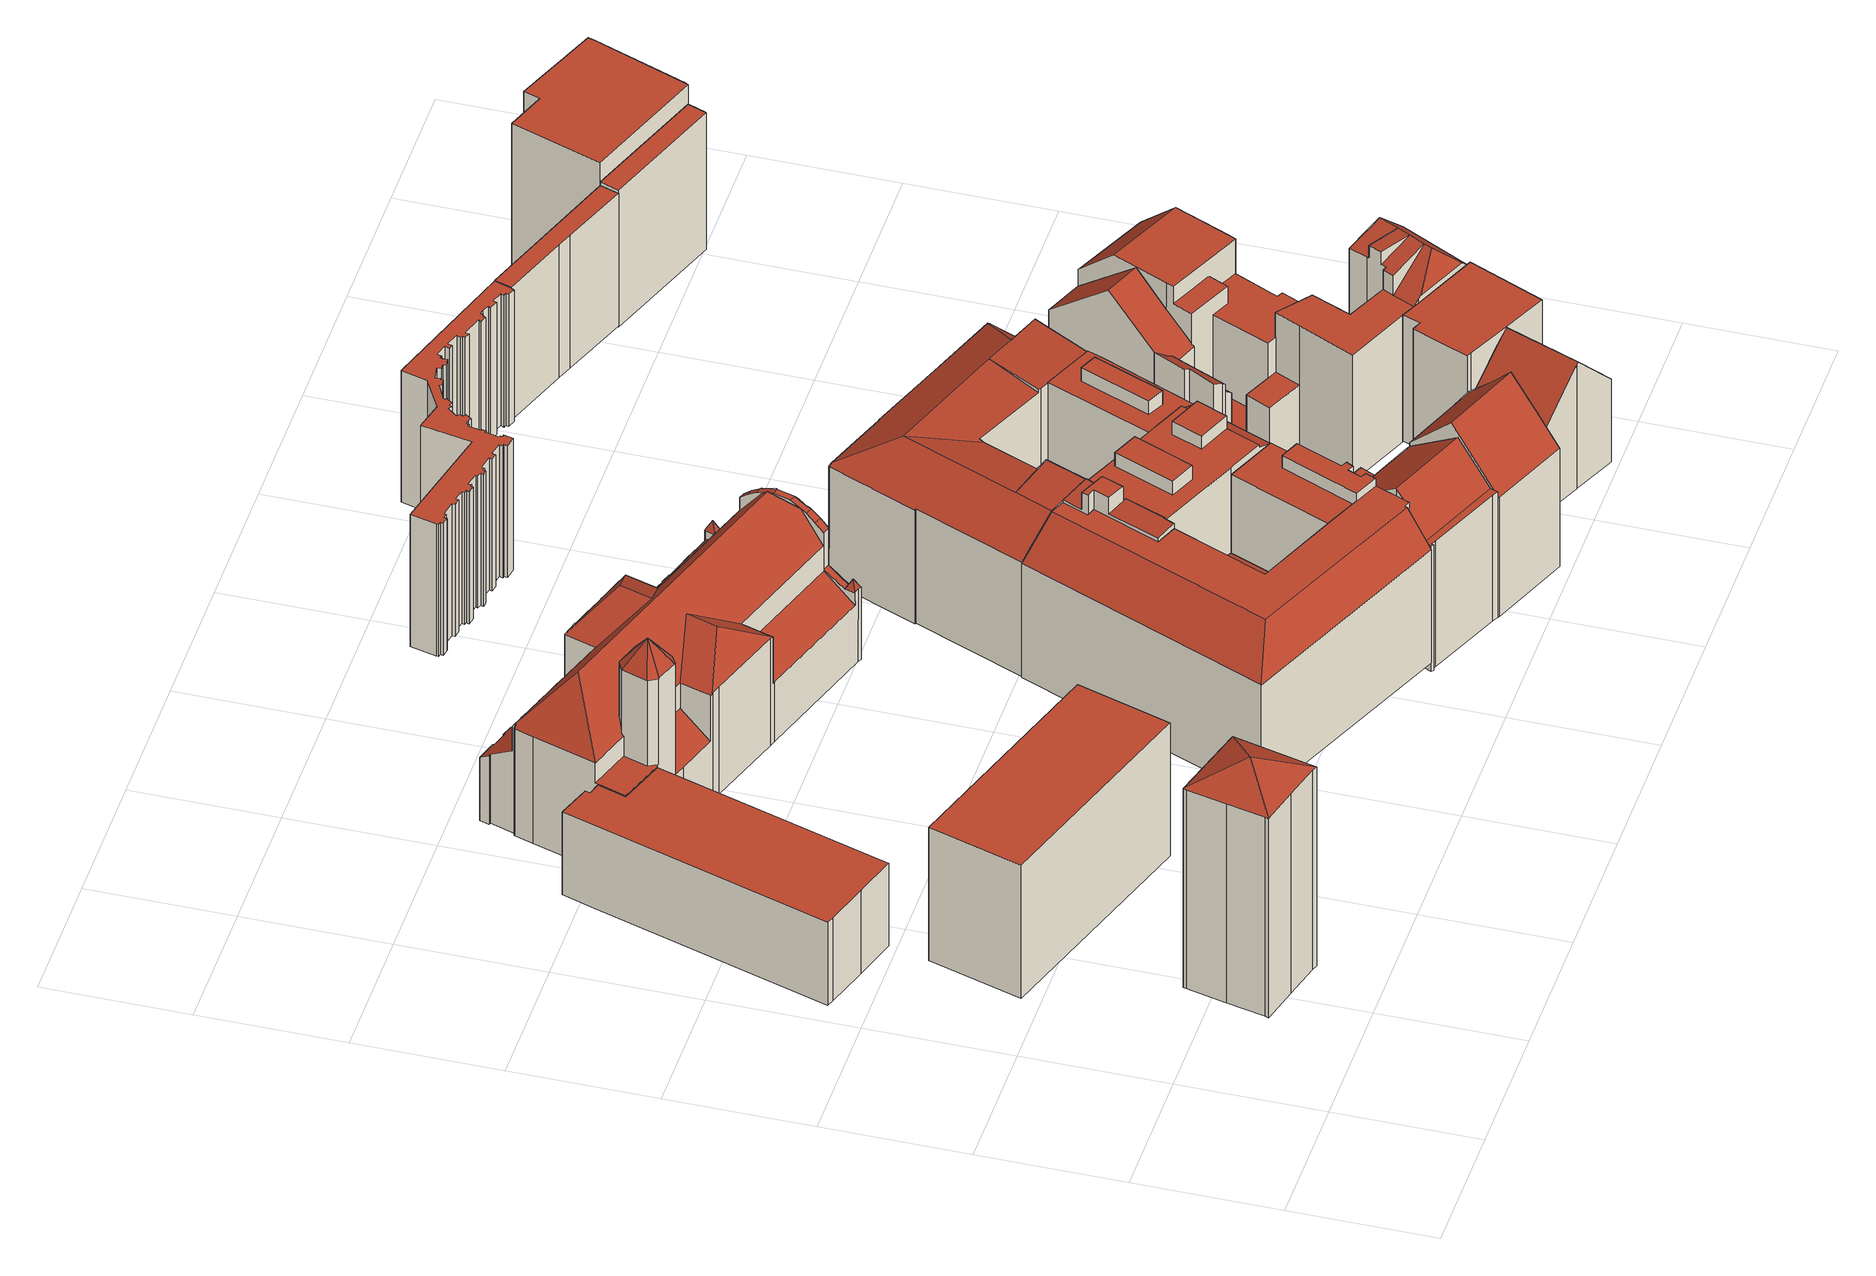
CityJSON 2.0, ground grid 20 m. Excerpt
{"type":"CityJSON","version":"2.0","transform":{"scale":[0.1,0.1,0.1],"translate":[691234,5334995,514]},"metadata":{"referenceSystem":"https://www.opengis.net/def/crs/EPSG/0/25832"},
"CityObjects":{
"building1":{"type":"Building","attributes":{"Gemeindeschluessel":"09162000","HoeheDach":"551.540","HoeheGrund":"516.529","Methode":"2000","NiedrigsteTraufeDesGebaeudes":"548.152","Geometrietyp2DReferenz":"3000","function":"31001_3000","roofType":"3500","measuredHeight":35.01},"geometry":[{"type":"MultiSurface","lod":"2","boundaries":[[[0,1,2,3]],[[4,1,5,6,7,8]],[[9,7,6,10]],[[11,5,1,0]],[[12,9,10,11,0,3,13,14,15]],[[12,8,7,9]],[[4,2,1]],[[10,6,5,11]],[[12,15,16,8]],[[16,17,18,4,8]],[[3,2,18,13]],[[14,17,16,15]],[[18,2,4]],[[13,18,17,14]]],"semantics":{"surfaces":[{"type":"WallSurface"},{"type":"RoofSurface"},{"type":"GroundSurface"}],"values":[0,1,0,0,2,0,1,0,0,1,0,0,1,0]}}]},
"building2":{"type":"Building","attributes":{"Gemeindeschluessel":"09162000","HoeheDach":"530.203","HoeheGrund":"517.030","Methode":"1000","NiedrigsteTraufeDesGebaeudes":"530.203","Geometrietyp2DReferenz":"3000","function":"31001_9998","roofType":"1000","measuredHeight":13.17,"storeysAboveGround":4},"geometry":[{"type":"MultiSurface","lod":"2","boundaries":[[[19,20,21,22,23,24]],[[25,26,27,28]],[[29,30,31,32,33,34]],[[35,36,37,38,19,24]],[[32,31,39,40]],[[41,42,43,44]],[[28,27,22,21]],[[45,44,43,46,47,48]],[[41,44,45,48,34,33,32,40,25,28,21,20,19,38,37]],[[47,46,43,42,36,35,24,23,22,27,26,39,31,30,29]],[[48,47,29,34]],[[40,39,26,25]],[[37,36,42,41]]],"semantics":{"surfaces":[{"type":"WallSurface"},{"type":"GroundSurface"},{"type":"RoofSurface"}],"values":[0,0,0,0,0,0,0,0,1,2,0,0,0]}}]},
"building3":{"type":"Building","attributes":{"Gemeindeschluessel":"09162000","HoeheDach":"536.100","HoeheGrund":"514.918","Methode":"2000","NiedrigsteTraufeDesGebaeudes":"536.100","Geometrietyp2DReferenz":"3000","function":"31001_9998","roofType":"1000","measuredHeight":21.18,"storeysAboveGround":6},"geometry":[{"type":"MultiSurface","lod":"2","boundaries":[[[49,50,51,52]],[[53,54,50,49]],[[50,54,55,51]],[[56,55,54,53]],[[52,51,55,56]],[[52,56,53,49]]],"semantics":{"surfaces":[{"type":"WallSurface"},{"type":"RoofSurface"},{"type":"GroundSurface"}],"values":[0,0,1,0,0,2]}}]},
"building4":{"type":"Building","attributes":{"Gemeindeschluessel":"09162000","HoeheDach":"547.880","HoeheGrund":"516.464","Methode":"2000","NiedrigsteTraufeDesGebaeudes":"518.000","Geometrietyp2DReferenz":"3000","function":"31001_3000","roofType":"3100","measuredHeight":31.42,"storeysAboveGround":1},"geometry":[{"type":"MultiSurface","lod":"2","boundaries":[[[57,58,59,60,61]],[[62,63,64,65,66,67]],[[68,69,70,71]],[[72,73,74,75,76]],[[77,78,79,80,81,82]],[[83,84,85,86,87,88]],[[89,90,91,92]],[[80,79,93,94]],[[95,96,97,98]],[[99,100,101,102,103,104,105]],[[106,107,108,109]],[[110,111,60,59]],[[112,74,113,114]],[[115,116,117]],[[118,116,119]],[[120,121,122,123]],[[124,75,74,112]],[[125,71,70,126,127]],[[128,129,130,131,132]],[[133,134,135,136,137]],[[102,101,138,139]],[[140,141,142,143]],[[144,124,112,114,145,146]],[[99,147,148,100]],[[149,144,146,150,118,119,151,152,153,154]],[[104,103,155,156,70,69,157,158,159,82,81,160,97,96,161,162,163,164]],[[165,166,167,168]],[[169,170,127,126]],[[171,172,173,147]],[[174,175,176,177]],[[178,142,141,179]],[[180,181,182,183]],[[77,82,159,184]],[[137,136,185,186]],[[187,188,171,147,99]],[[189,190,191,192,193,194,195,196,197,198,199,200,201,202,203,204,205,206,185,136,135,207]],[[208,209,210,211]],[[116,212,213]],[[140,214,215,179,141]],[[86,216,217,87]],[[218,219,220,221]],[[222,223,224,167,166]],[[225,226,227,88,87,217,228,229,230,231,232,233]],[[90,89,234,193,192,235]],[[236,237,238,239,85,84]],[[240,241,242,243]],[[244,245,246,247]],[[64,63,213,248]],[[147,173,249,148]],[[250,251,252,253,254,255]],[[208,199,198,256,257,209]],[[220,219,258,259,260]],[[116,213,63]],[[250,255,238,237]],[[210,261,262,201,200,211]],[[129,263,264,130]],[[265,266,267,268,269]],[[270,271,57,61]],[[211,200,199,208]],[[272,273,188,187,121]],[[123,122,274,175,174]],[[275,207,135,134]],[[256,198,197,276]],[[163,277,278,164]],[[278,233,105,104,164]],[[178,179,215,279,280]],[[281,271,270,111,110,282]],[[283,284,285,186,185,206]],[[286,287,288,289,290,291]],[[292,293,294,295,296,297,298,299]],[[68,300,301,302,157,69]],[[72,303,264,263,73]],[[304,202,201,262]],[[305,306,182,181,298,297]],[[307,308,309,310]],[[222,166,165,311]],[[167,224,312,168]],[[313,314,277,163,315]],[[94,160,81,80]],[[92,91,316,317]],[[318,273,272,319,287,286,320,223,222,311,321,214,140,143,322,251,250,237,236,266,265,323,218,221,324,325,244,247,149,154,326,293,292,299,180,183,275,134,133,284,283,327,328,329,304,262,261,257,256,276,330,331,332,234,89,92,317,333,334,335,336,337,338,282,110,59,58,339,340,341,307,310,342,95,98,343,78,77,184,344,300,68,71,125,345,346,347,348,349]],[[315,350,351,352,309,308,353,354,313]],[[151,119,116,62]],[[265,269,355,323]],[[324,221,220,260,356,132,131]],[[239,238,255,254]],[[62,116,63]],[[218,323,355,357,258,219]],[[334,358,359,335]],[[122,121,187,99,105]],[[149,247,246,76,75,124,144]],[[325,360,245,244]],[[286,291,361,320]],[[322,143,142,178,280]],[[343,98,97,160,94,93]],[[362,363,316,91,90,235,364]],[[118,150,117,116]],[[322,280,252,251]],[[348,347,155,139,138]],[[326,365,294,293]],[[61,60,111,270]],[[177,176,290,289]],[[204,243,242,328,327,205]],[[246,245,360,303,72,76]],[[366,158,157,302]],[[302,301,367,366]],[[368,369,370,371]],[[258,357,259]],[[319,272,121,120,372]],[[125,127,170,345]],[[239,254,253,216,86,85]],[[145,117,150,146]],[[340,354,353,341]],[[344,367,301,300]],[[227,226,373,305,297,296,65,64,248,374,375,113,74,73,263]],[[227,263,129,128,376]],[[58,57,314,339]],[[346,345,170,169,156]],[[225,373,226]],[[105,233,232,274,122]],[[321,311,165,168,312]],[[364,191,377,378,362]],[[362,378,358,334,333,363]],[[368,379,380,338,337,369]],[[176,175,231,230]],[[275,183,182,306,381,189,207]],[[344,184,159,158,366,367]],[[271,281,380,379,359,358,378,377,382,277,314,57]],[[349,348,138,101,100,148,249]],[[106,195,194,332,331,107]],[[317,316,363,333]],[[371,359,379,368]],[[336,370,369,337]],[[259,357,355,269,268,383]],[[384,382,377,385]],[[350,162,161,351]],[[152,151,62,67]],[[175,274,232,231]],[[108,330,276,197,196,109]],[[294,365,153,152,67,66,295]],[[328,242,241,329]],[[288,372,120,123,174,177,289]],[[318,349,249,173,172]],[[320,361,224,223]],[[340,339,314,313,354]],[[268,267,386,376,383]],[[325,324,131,130,264,303,360]],[[279,215,387,229,228]],[[261,210,209,257]],[[128,132,356,383,376]],[[341,353,308,307]],[[115,212,116]],[[66,65,296,295]],[[346,156,155,347]],[[273,318,172,171,188]],[[248,213,212,374]],[[214,321,312,387,215]],[[373,225,233,278,384,385,381,306,305]],[[315,163,162,350]],[[189,381,385,190]],[[243,204,203,240]],[[330,108,107,331]],[[332,194,193,234]],[[235,192,191,364]],[[386,83,88,227,376]],[[283,206,205,327]],[[299,298,181,180]],[[126,70,156,169]],[[260,259,383,356]],[[190,385,377,191]],[[95,342,352,351,161,96]],[[217,216,253,252,280,279,228]],[[310,309,352,342]],[[384,278,277,382]],[[139,155,103,102]],[[338,380,281,282]],[[202,304,329,241,240,203]],[[115,117,145,114,113,375]],[[154,153,365,326]],[[229,387,312,224,361,291,290,176,230]],[[186,285,137]],[[319,372,288,287]],[[266,236,84,83,386,267]],[[109,196,195,106]],[[343,93,79,78]],[[133,137,285,284]],[[370,336,335,359,371]],[[374,212,115,375]]],"semantics":{"surfaces":[{"type":"WallSurface"},{"type":"RoofSurface"},{"type":"GroundSurface"}],"values":[0,0,0,1,0,1,0,1,0,0,1,0,0,1,1,0,0,0,1,0,1,0,1,1,0,1,1,1,1,0,1,0,0,0,1,1,1,1,0,1,0,0,0,0,0,1,0,0,1,0,0,1,1,0,0,0,0,0,0,0,0,0,0,0,0,0,0,0,0,0,0,1,0,1,0,0,0,0,0,0,2,1,1,0,0,1,1,0,0,1,0,0,0,0,0,1,1,0,0,0,1,0,0,1,0,1,1,1,0,0,0,0,0,0,1,0,0,0,1,0,0,0,0,0,1,0,0,1,0,0,0,0,0,1,1,0,0,1,0,1,0,1,0,0,0,1,0,1,0,0,0,1,0,0,0,0,0,1,0,0,0,0,0,0,0,0,0,0,1,0,0,1,0,1,0,0,0,0,0,1,1,0,0,0,0,0,0,0]}}]},
"building5":{"type":"Building","attributes":{"Gemeindeschluessel":"09162000","HoeheDach":"538.830","HoeheGrund":"516.240","Methode":"2000","NiedrigsteTraufeDesGebaeudes":"534.227","Geometrietyp2DReferenz":"3000","function":"31001_9998","roofType":"1000","measuredHeight":22.59,"storeysAboveGround":5},"geometry":[{"type":"MultiSurface","lod":"2","boundaries":[[[388,389,390,391,392,393,394,395,396,397,398,399,400,401,402,403]],[[404,399,398,405]],[[406,407,408,409,410,411,412]],[[413,414,388,403,407,406]],[[415,416,417,418,419,420,412,411,410,421,422,404,405,423,424,425,426,427,428]],[[405,398,397,423]],[[422,400,399,404]],[[401,400,422,421,410,409]],[[403,402,401,409,408,407]],[[423,397,396,424]],[[426,394,393,427]],[[428,392,391,415]],[[420,419,414,413,406,412]],[[414,419,418,417,389,388]],[[415,391,390,416]],[[416,390,389,417]],[[427,393,392,428]],[[426,425,424,396,395,394]]],"semantics":{"surfaces":[{"type":"RoofSurface"},{"type":"WallSurface"},{"type":"GroundSurface"}],"values":[0,1,1,0,2,1,1,1,0,1,1,1,1,1,1,1,1,1]}}]},
"building6":{"type":"Building","attributes":{"Gemeindeschluessel":"09162000","HoeheDach":"526.350","HoeheGrund":"516.530","Methode":"2000","NiedrigsteTraufeDesGebaeudes":"525.543","Geometrietyp2DReferenz":"3000","function":"31001_9998","roofType":"3100","measuredHeight":9.82,"storeysAboveGround":1},"geometry":[{"type":"MultiSurface","lod":"2","boundaries":[[[429,430,431,432,433,434]],[[435,436,437,438]],[[430,429,434,435,438,439,440]],[[432,441,437,436,433]],[[440,442,431,430]],[[431,442,441,432]],[[434,433,436,435]],[[441,442,440,439,438,437]]],"semantics":{"surfaces":[{"type":"WallSurface"},{"type":"GroundSurface"},{"type":"RoofSurface"}],"values":[0,0,1,2,0,2,0,0]}}]},
"building7":{"type":"Building","attributes":{"Gemeindeschluessel":"09162000","HoeheDach":"540.040","HoeheGrund":"516.871","Methode":"2000","NiedrigsteTraufeDesGebaeudes":"537.990","Geometrietyp2DReferenz":"3000","function":"31001_9998","roofType":"1000","measuredHeight":23.17,"storeysAboveGround":6},"geometry":[{"type":"MultiSurface","lod":"2","boundaries":[[[443,444,445,446,447,448]],[[449,450,451,452]],[[453,454,450,449]],[[455,456,445,444]],[[457,458,459,460]],[[461,462,463,464]],[[445,456,465,451,450,454,466,459,458,446]],[[462,448,447,457,460,463]],[[467,453,449,452,468,455,444,443,461,464]],[[467,466,454,453]],[[452,451,465,468]],[[467,464,463,460,459,466]],[[462,461,443,448]],[[468,465,456,455]],[[447,446,458,457]]],"semantics":{"surfaces":[{"type":"WallSurface"},{"type":"RoofSurface"},{"type":"GroundSurface"}],"values":[0,0,0,0,0,0,1,1,2,0,0,0,0,0,0]}}]},
"building8":{"type":"Building","attributes":{"Gemeindeschluessel":"09162000","HoeheDach":"540.010","HoeheGrund":"514.820","Methode":"2000","NiedrigsteTraufeDesGebaeudes":"534.345","Geometrietyp2DReferenz":"3000","function":"31001_9998","roofType":"3100","measuredHeight":25.19,"storeysAboveGround":4},"geometry":[{"type":"MultiSurface","lod":"2","boundaries":[[[469,470,471,472]],[[473,474,475,476]],[[477,478,470,469]],[[479,480,471,470,478,481,482,483,484,485,486,487]],[[488,479,487,489,490,491]],[[492,487,486,493]],[[494,484,483,495]],[[472,471,480,496]],[[497,490,489,498]],[[474,499,500,501,502,488,491,475]],[[497,476,475,491,490]],[[503,504,505,506,473,476,497,498,492,493,507,494,495,508,509,477,469,472,496]],[[495,483,482,508]],[[507,485,484,494]],[[506,499,474,473]],[[505,500,499,506]],[[503,502,501,504]],[[508,482,481,509]],[[493,486,485,507]],[[509,481,478,477]],[[498,489,487,492]],[[504,501,500,505]],[[503,496,480,479,488,502]]],"semantics":{"surfaces":[{"type":"WallSurface"},{"type":"RoofSurface"},{"type":"GroundSurface"}],"values":[0,0,0,1,1,0,0,0,0,1,0,2,0,0,0,0,0,0,0,0,0,0,0]}}]},
"building9":{"type":"Building","attributes":{"Gemeindeschluessel":"09162000","HoeheDach":"541.850","HoeheGrund":"516.852","Methode":"2000","NiedrigsteTraufeDesGebaeudes":"537.868","Geometrietyp2DReferenz":"3000","function":"31001_9998","roofType":"1000","measuredHeight":25,"storeysAboveGround":6},"geometry":[{"type":"MultiSurface","lod":"2","boundaries":[[[510,511,512,464]],[[513,514,515,516]],[[517,518,519,520]],[[521,522,523,524]],[[525,526,527,528]],[[529,523,522,530,531,532]],[[533,534,535,536]],[[537,538,532,531,539,540,541]],[[542,543,544,545,546,547,548]],[[549,550,464,512,551,552,553,554,461]],[[545,544,555,556,538,537]],[[557,555,544,543]],[[558,559,560,561]],[[464,550,549,461,562,563,564,513,516,548,547,546,541,540,539,565,566,567,568,569,570,571,510]],[[524,523,529,572]],[[573,574,554,553,552,575,576,525,528,577,578,579,580,581,582,521,524,572,583,558,561],[517,520,533,536]],[[564,563,562,461,554,574,573,561,560,514,513]],[[576,584,526,525]],[[515,514,560,559,557,543,542]],[[584,585,527,526]],[[512,511,586,587,588,589,551]],[[536,535,518,517]],[[516,515,542,548]],[[532,538,556,529]],[[579,578,586,511,510,571,570,569,580]],[[551,589,588,587,586,578,577,585,584,576,575,552]],[[572,529,556,555,557,583]],[[539,531,530,565]],[[534,519,518,535]],[[546,545,537,541]],[[528,527,585,577]],[[583,557,559,558]],[[522,521,582,581,580,569,568,567,566,565,530]],[[520,519,534,533]]],"semantics":{"surfaces":[{"type":"WallSurface"},{"type":"RoofSurface"},{"type":"GroundSurface"}],"values":[0,0,0,0,0,1,0,0,0,0,1,0,0,2,0,1,0,0,1,1,1,0,0,0,0,0,0,0,1,0,0,0,0,0]}}]},
"building10":{"type":"Building","attributes":{"Gemeindeschluessel":"09162000","HoeheDach":"525.740","HoeheGrund":"516.890","Methode":"2000","NiedrigsteTraufeDesGebaeudes":"525.740","Geometrietyp2DReferenz":"3000","function":"31001_9998","roofType":"1000","measuredHeight":8.85,"storeysAboveGround":1},"geometry":[{"type":"MultiSurface","lod":"2","boundaries":[[[569,590,591,565]],[[592,593,590,569]],[[594,595,593,592]],[[565,591,596,597]],[[590,593,595,596,591]],[[597,596,595,594]],[[565,597,594,592,569]]],"semantics":{"surfaces":[{"type":"WallSurface"},{"type":"RoofSurface"},{"type":"GroundSurface"}],"values":[0,0,0,0,1,0,2]}}]},
"building11":{"type":"Building","attributes":{"Gemeindeschluessel":"09162000","HoeheDach":"541.664","HoeheGrund":"514.922","Methode":"2000","NiedrigsteTraufeDesGebaeudes":"533.746","Geometrietyp2DReferenz":"3000","function":"31001_9998","roofType":"3100","measuredHeight":26.74,"storeysAboveGround":6},"geometry":[{"type":"MultiSurface","lod":"2","boundaries":[[[598,599,600,601]],[[602,603,604,605]],[[601,600,606,607]],[[608,609,610,611]],[[612,613,603,602]],[[605,604,614,615]],[[615,614,616,617]],[[618,619,620,621,622]],[[622,621,613,612]],[[611,610,619,618]],[[620,619,610,609,606,600,599,623]],[[617,616,623,599,598]],[[604,603,613,621,620,623,616,614]],[[607,606,609,608]],[[617,598,601,607,608,611,618,622,612,602,605,615]]],"semantics":{"surfaces":[{"type":"WallSurface"},{"type":"RoofSurface"},{"type":"GroundSurface"}],"values":[0,0,0,0,0,0,0,0,0,0,1,0,1,0,2]}}]},
"building12":{"type":"Building","attributes":{"Gemeindeschluessel":"09162000","HoeheDach":"539.593","HoeheGrund":"516.306","Methode":"2000","NiedrigsteTraufeDesGebaeudes":"534.366","Geometrietyp2DReferenz":"3000","function":"31001_9998","roofType":"3100","measuredHeight":23.29,"storeysAboveGround":5},"geometry":[{"type":"MultiSurface","lod":"2","boundaries":[[[624,625,626,627]],[[628,629,630,631]],[[632,633,634,635,636,637]],[[638,530,639,640]],[[641,642,643,644,645]],[[646,647,636,635]],[[648,649,650,631,630]],[[651,652,653,654]],[[634,624,627,655,638,640,651,654,656,644,643,657,658,659,646,635]],[[655,648,630,629,660,530,638]],[[650,661,662,663,664,665,642,641,631]],[[628,660,629]],[[628,631,641,645,666,653,652,667]],[[639,530,660,628,667]],[[645,644,656,666]],[[643,642,665,657]],[[633,632,661,650,668,626,625]],[[661,632,637]],[[649,668,650]],[[648,655,627,626,668,649]],[[657,665,664,658]],[[658,664,663,659]],[[633,625,624,634]],[[637,636,647,662,661]],[[663,662,647,646,659]],[[651,640,639,667,652]],[[654,653,666,656]]],"semantics":{"surfaces":[{"type":"WallSurface"},{"type":"RoofSurface"},{"type":"GroundSurface"}],"values":[0,1,0,0,0,0,1,0,2,0,1,0,1,1,0,0,1,0,0,0,0,0,0,1,0,0,0]}}]},
"building13":{"type":"Building","attributes":{"Gemeindeschluessel":"09162000","HoeheDach":"540.230","HoeheGrund":"517.056","Methode":"2000","NiedrigsteTraufeDesGebaeudes":"537.950","Geometrietyp2DReferenz":"3000","function":"31001_9998","roofType":"1000","measuredHeight":23.17,"storeysAboveGround":6},"geometry":[{"type":"MultiSurface","lod":"2","boundaries":[[[669,670,671,672,673,674,675,676]],[[677,678,679,680]],[[681,671,670,669,676,682,683,684,685]],[[676,675,686,682]],[[674,673,672,687,688,689,690,686,675],[691,677,680,692]],[[691,693,678,677]],[[679,678,693,694]],[[690,689,688,685,684,683,682,686]],[[680,679,694,692]],[[685,688,687,681]],[[692,694,693,691]],[[681,687,672,671]]],"semantics":{"surfaces":[{"type":"WallSurface"},{"type":"GroundSurface"},{"type":"RoofSurface"}],"values":[0,0,1,0,2,0,2,0,0,0,0,0]}}]},
"building14":{"type":"Building","attributes":{"Gemeindeschluessel":"09162000","HoeheDach":"520.020","HoeheGrund":"514.937","Methode":"2000","NiedrigsteTraufeDesGebaeudes":"519.167","Geometrietyp2DReferenz":"3000","function":"31001_9998","roofType":"1000","measuredHeight":5.08,"storeysAboveGround":1},"geometry":[{"type":"MultiSurface","lod":"2","boundaries":[[[608,695,696,697,698,607]],[[699,700,701,702]],[[703,704,705,706]],[[707,708,709,710,711,712]],[[710,709,697,696]],[[702,701,704,703]],[[697,709,708,705,704,701,700,713,698]],[[695,714,711,710,696]],[[707,712,715,608,607,716,699,702,703,706]],[[712,711,714,715]],[[706,705,708,707]],[[715,714,695,608]],[[716,713,700,699]],[[607,698,713,716]]],"semantics":{"surfaces":[{"type":"WallSurface"},{"type":"RoofSurface"},{"type":"GroundSurface"}],"values":[0,0,0,0,0,0,1,1,2,0,0,0,0,0]}}]},
"building15":{"type":"Building","attributes":{"Gemeindeschluessel":"09162000","HoeheDach":"537.300","HoeheGrund":"516.300","Methode":"2000","NiedrigsteTraufeDesGebaeudes":"537.300","Geometrietyp2DReferenz":"3000","function":"31001_9998","roofType":"1000","measuredHeight":21},"geometry":[{"type":"MultiSurface","lod":"2","boundaries":[[[717,718,719,720]],[[721,722,723,724]],[[725,726,727,728]],[[729,730,731,732]],[[733,734,735,736,737,738,727,726,739,740,741,742,743,744,745,746,747,748,749,750,751,752,753,754,755,756,757,758,759,760,761,762,763,764,765,766,767,768,769,770,771,772,773,774,775,776,777,778,779,780,781,782,783,784,785,786,787,788,789,790,791,792,793,794,795,796,797,798,799,800,801,802,803,804,805,806,807,808,809,810,811,812,813,814,815,816,817,818,723,722,819,731,730,820,821,822,823,824,825,826,719,718,827,828,829,830,831,832,833,834,835]],[[836,772,771,837]],[[838,832,831,839]],[[840,777,776,841]],[[842,793,792,843]],[[844,798,797,845]],[[846,825,824,847]],[[847,824,823,848]],[[849,733,835,850]],[[851,783,782,852]],[[853,814,813,854]],[[855,750,749,856]],[[857,820,730,729]],[[858,807,806,859]],[[860,803,802,861]],[[862,818,817,863]],[[864,758,757,865]],[[866,765,764,867]],[[868,827,718,717]],[[869,778,777,840]],[[870,816,815,871]],[[872,781,780,873]],[[874,799,798,844]],[[875,747,746,876]],[[865,757,756,877]],[[878,809,808,879]],[[724,723,818,862]],[[861,802,801,880]],[[863,817,816,870]],[[881,744,743,882]],[[850,883,884,838,839,885,886,887,868,717,720,888,846,847,848,889,890,857,729,732,891,721,724,862,863,870,871,853,854,892,893,894,878,879,858,859,895,896,860,861,880,897,874,844,845,898,899,900,842,843,901,902,903,904,905,906,907,908,851,852,872,873,909,869,840,841,910,911,912,836,837,913,914,915,916,917,866,867,918,919,920,921,922,864,865,877,923,924,925,926,927,855,856,928,875,876,929,881,882,930,931,932,933,725,728,934,935,936,937,938,849]],[[848,823,822,889]],[[910,775,774,911]],[[917,766,765,866]],[[929,745,744,881]],[[898,796,795,899]],[[936,736,735,937]],[[913,770,769,914]],[[891,819,722,721]],[[889,822,821,890]],[[728,727,738,934]],[[877,756,755,923]],[[931,741,740,932]],[[882,743,742,930]],[[919,762,761,920]],[[909,779,778,869]],[[915,768,767,916]],[[732,731,819,891]],[[914,769,768,915]],[[938,734,733,849]],[[921,760,759,922]],[[920,761,760,921]],[[927,751,750,855]],[[852,782,781,872]],[[911,774,773,912]],[[867,764,763,918]],[[880,801,800,897]],[[892,812,811,893]],[[884,833,832,838]],[[886,829,828,887]],[[916,767,766,917]],[[930,742,741,931]],[[903,789,788,904]],[[879,808,807,858]],[[906,786,785,907]],[[887,828,827,868]],[[895,805,804,896]],[[894,810,809,878]],[[923,755,754,924]],[[890,821,820,857]],[[908,784,783,851]],[[907,785,784,908]],[[926,752,751,927]],[[932,740,739,933]],[[901,791,790,902]],[[854,813,812,892]],[[843,792,791,901]],[[885,830,829,886]],[[904,788,787,905]],[[897,800,799,874]],[[888,826,825,846]],[[896,804,803,860]],[[905,787,786,906]],[[873,780,779,909]],[[918,763,762,919]],[[922,759,758,864]],[[720,719,826,888]],[[924,754,753,925]],[[859,806,805,895]],[[893,811,810,894]],[[883,834,833,884]],[[900,794,793,842]],[[837,771,770,913]],[[839,831,830,885]],[[850,835,834,883]],[[928,748,747,875]],[[856,749,748,928]],[[925,753,752,926]],[[912,773,772,836]],[[934,738,737,935]],[[937,735,734,938]],[[899,795,794,900]],[[876,746,745,929]],[[933,739,726,725]],[[935,737,736,936]],[[841,776,775,910]],[[902,790,789,903]],[[871,815,814,853]],[[845,797,796,898]]],"semantics":{"surfaces":[{"type":"WallSurface"},{"type":"RoofSurface"},{"type":"GroundSurface"}],"values":[0,0,0,0,1,0,0,0,0,0,0,0,0,0,0,0,0,0,0,0,0,0,0,0,0,0,0,0,0,0,0,0,0,0,2,0,0,0,0,0,0,0,0,0,0,0,0,0,0,0,0,0,0,0,0,0,0,0,0,0,0,0,0,0,0,0,0,0,0,0,0,0,0,0,0,0,0,0,0,0,0,0,0,0,0,0,0,0,0,0,0,0,0,0,0,0,0,0,0,0,0,0,0,0,0,0,0,0,0,0,0,0,0]}}]},
"building16":{"type":"Building","attributes":{"Gemeindeschluessel":"09162000","HoeheDach":"535.864","HoeheGrund":"515.880","Methode":"1000","NiedrigsteTraufeDesGebaeudes":"528.622","Geometrietyp2DReferenz":"3000","function":"31001_9998","roofType":"3100","measuredHeight":19.98,"storeysAboveGround":4},"geometry":[{"type":"MultiSurface","lod":"2","boundaries":[[[939,940,941,942,943,944,945]],[[946,947,945,944,948,949,950,951]],[[952,946,951,953]],[[944,943,954,955,956,948]],[[957,958,959,960,952,953,961,962,956,955,954,963]],[[960,947,946,952]],[[951,950,949,962,961,953]],[[958,957,963,941,940,939]],[[962,949,948,956]],[[959,958,939,945,947,960]],[[942,941,963,954,943]]],"semantics":{"surfaces":[{"type":"RoofSurface"},{"type":"WallSurface"},{"type":"GroundSurface"}],"values":[0,0,1,1,2,1,1,1,1,1,1]}}]},
"building17":{"type":"Building","attributes":{"Gemeindeschluessel":"09162000","HoeheDach":"532.984","HoeheGrund":"517.088","Methode":"2000","NiedrigsteTraufeDesGebaeudes":"530.892","Geometrietyp2DReferenz":"3000","function":"31001_9998","roofType":"2100","measuredHeight":15.9},"geometry":[{"type":"MultiSurface","lod":"2","boundaries":[[[964,965,966,967]],[[968,969,970,971]],[[972,973,974,975]],[[967,966,973,972]],[[976,977,964,967,972,975,978,968,971]],[[970,969,979,974,973,966,965,980,981]],[[978,979,969,968]],[[977,980,965,964]],[[976,981,980,977]],[[971,970,981,976]],[[975,974,979,978]]],"semantics":{"surfaces":[{"type":"WallSurface"},{"type":"GroundSurface"},{"type":"RoofSurface"}],"values":[0,0,0,0,1,2,0,0,0,0,0]}}]},
"building18":{"type":"Building","attributes":{"Gemeindeschluessel":"09162000","HoeheDach":"529.868","HoeheGrund":"517.008","Methode":"2000","NiedrigsteTraufeDesGebaeudes":"528.721","Geometrietyp2DReferenz":"3000","function":"31001_2000","roofType":"2100","measuredHeight":12.86},"geometry":[{"type":"MultiSurface","lod":"2","boundaries":[[[982,983,984,985]],[[986,987,983,982]],[[988,989,990,991]],[[988,991,986,982,985]],[[984,983,987,990,989]],[[991,990,987,986]],[[985,984,989,988]]],"semantics":{"surfaces":[{"type":"WallSurface"},{"type":"GroundSurface"},{"type":"RoofSurface"}],"values":[0,0,0,1,2,0,0]}}]},
"building19":{"type":"Building","attributes":{"Gemeindeschluessel":"09162000","HoeheDach":"520.010","HoeheGrund":"516.864","Methode":"2000","NiedrigsteTraufeDesGebaeudes":"520.010","Geometrietyp2DReferenz":"3000","function":"31001_2000","roofType":"1000","measuredHeight":3.15},"geometry":[{"type":"MultiSurface","lod":"2","boundaries":[[[992,993,994,995]],[[996,997,993,992]],[[996,992,995,998,999]],[[995,994,1000,998]],[[1001,1000,994,993,997]],[[998,1000,1001,999]],[[999,1001,997,996]]],"semantics":{"surfaces":[{"type":"WallSurface"},{"type":"GroundSurface"},{"type":"RoofSurface"}],"values":[0,0,1,0,2,0,0]}}]},
"building20":{"type":"Building","attributes":{"Gemeindeschluessel":"09162000","HoeheDach":"535.984","HoeheGrund":"515.860","Methode":"1000","NiedrigsteTraufeDesGebaeudes":"535.984","Geometrietyp2DReferenz":"3000","function":"31001_9998","roofType":"1000","measuredHeight":20.12,"storeysAboveGround":4},"geometry":[{"type":"MultiSurface","lod":"2","boundaries":[[[963,1002,1003,1004,1005,1006]],[[1007,1008,1004,1003]],[[956,1009,1010,1011]],[[1012,1013,1014,1015]],[[1015,1014,1008,1007]],[[1002,963,1016,954,956,1011,1017,1018,1019,1012,1015,1007,1003]],[[1016,963,1006,1020,1021,954]],[[954,1021,1009,956]],[[1009,1021,1020,1006,1005,1004,1008,1014,1013,1022,1023,1024,1010]],[[1010,1024,1023,1018,1017,1011]],[[1022,1013,1012,1019,1018,1023]]],"semantics":{"surfaces":[{"type":"WallSurface"},{"type":"GroundSurface"},{"type":"RoofSurface"}],"values":[0,0,0,0,0,1,0,0,2,0,0]}}]},
"building21":{"type":"Building","attributes":{"Gemeindeschluessel":"09162000","HoeheDach":"541.080","HoeheGrund":"515.806","Methode":"2000","NiedrigsteTraufeDesGebaeudes":"533.190","Geometrietyp2DReferenz":"3000","function":"31001_9998","roofType":"1000","measuredHeight":25.27,"storeysAboveGround":6},"geometry":[{"type":"MultiSurface","lod":"2","boundaries":[[[1025,1026,1027,1028,1029,1030,1031]],[[1032,1033,1034]],[[1035,1036,1029,1028,1037,1032,1038,1039]],[[1040,1041,1042,1043,1044]],[[1025,1031,1045,1046]],[[1047,1048,1049,1036,1035,1050,1042,1041]],[[1044,1043,1051,1052,1053,1054,1055,1056,1057]],[[1037,1028,1027,1058,1059,1060]],[[1040,1044,1057,1061]],[[1062,1063,1053,1052,1064,1065]],[[1038,1066,1051]],[[1060,1067,1037]],[[1068,1058,1027,1026]],[[1046,1045,1048,1047]],[[1042,1050,1039,1038,1051,1043]],[[1069,1055,1054,1070]],[[1032,1037,1067,1033]],[[1040,1061,1071,1069,1070,1063,1062,1072,1068,1026,1025,1046,1047,1041]],[[1061,1057,1056,1071]],[[1072,1059,1058,1068]],[[1072,1062,1065,1034,1033,1067,1060,1059]],[[1035,1039,1050]],[[1051,1066,1064,1052]],[[1038,1032,1034,1065,1064,1066]],[[1048,1045,1031,1030,1049]],[[1070,1054,1053,1063]],[[1030,1029,1036,1049]],[[1071,1056,1055,1069]]],"semantics":{"surfaces":[{"type":"WallSurface"},{"type":"RoofSurface"},{"type":"GroundSurface"}],"values":[0,0,1,0,0,0,1,1,0,0,0,0,0,0,1,0,1,2,0,0,0,1,0,1,1,0,0,0]}}]},
"building22":{"type":"Building","attributes":{"Gemeindeschluessel":"09162000","HoeheDach":"537.390","HoeheGrund":"516.241","Methode":"2000","NiedrigsteTraufeDesGebaeudes":"529.398","Geometrietyp2DReferenz":"3000","function":"31001_9998","roofType":"3100","measuredHeight":21.15,"storeysAboveGround":4},"geometry":[{"type":"MultiSurface","lod":"2","boundaries":[[[1073,1074,1075,1076,1077]],[[1078,1079,1080,1081]],[[1082,1083,1079,1078]],[[1084,1085,1086,1087,1088]],[[1075,1074,1087,1086]],[[1088,1087,1074,1073]],[[1089,1090,1083,1082]],[[1091,1092,1085,1084]],[[1081,1080,1092,1091]],[[1079,1083,1090,1076,1075,1086,1085,1092,1080]],[[1077,1076,1090,1089]],[[1084,1088,1073,1077,1089,1082,1078,1081,1091]]],"semantics":{"surfaces":[{"type":"WallSurface"},{"type":"RoofSurface"},{"type":"GroundSurface"}],"values":[0,0,0,0,1,0,0,0,0,1,0,2]}}]},
"building23":{"type":"Building","attributes":{"Gemeindeschluessel":"09162000","HoeheDach":"537.490","HoeheGrund":"515.994","Methode":"2000","NiedrigsteTraufeDesGebaeudes":"520.153","Geometrietyp2DReferenz":"3000","function":"31001_9998","roofType":"1000","measuredHeight":21.5,"storeysAboveGround":5},"geometry":[{"type":"MultiSurface","lod":"2","boundaries":[[[1093,1094,1095,1096]],[[1097,1098,1099,1100,1101]],[[1102,1103,1104,1105]],[[1106,1107,1108,1109,1110,1111]],[[1108,1112,1113,1109]],[[1097,1114,1115,1116,1093,1096,1117,1118,1119,1120,1121,1122,1123,1124,1125,1126,1098]],[[1127,1128,1129,1130,1131,1132,1133]],[[1134,1103,1102,1135]],[[1114,1097,1101,1136,1137,1138]],[[1117,1139,1140,1118]],[[1125,1124,1130,1129,1105,1104,1141,1142]],[[1122,1121,1111,1110,1133,1132]],[[1143,1126,1125,1142,1144]],[[1112,1140,1139,1095,1094,1145,1146,1138,1137,1134,1135,1147,1113]],[[1102,1105,1129,1128,1147,1135]],[[1127,1109,1113,1147,1128]],[[1119,1118,1140,1112,1108,1107]],[[1120,1106,1111,1121]],[[1106,1120,1119,1107]],[[1136,1101,1100,1144,1142,1141]],[[1122,1132,1131,1123]],[[1115,1146,1145,1116]],[[1099,1098,1126,1143]],[[1136,1141,1104,1103,1134,1137]],[[1133,1110,1109,1127]],[[1116,1145,1094,1093]],[[1123,1131,1130,1124]],[[1096,1095,1139,1117]],[[1099,1143,1144,1100]],[[1114,1138,1146,1115]]],"semantics":{"surfaces":[{"type":"WallSurface"},{"type":"RoofSurface"},{"type":"GroundSurface"}],"values":[0,0,1,1,0,2,1,0,0,0,0,0,0,1,0,0,0,0,0,1,0,0,0,0,0,0,0,0,1,0]}}]},
"building24":{"type":"Building","attributes":{"Gemeindeschluessel":"09162000","HoeheDach":"537.420","HoeheGrund":"516.323","Methode":"2000","NiedrigsteTraufeDesGebaeudes":"537.420","Geometrietyp2DReferenz":"3000","function":"31001_9998","roofType":"1000","measuredHeight":21.1},"geometry":[{"type":"MultiSurface","lod":"2","boundaries":[[[868,1148,1149,1150]],[[717,868,1150,1151,1152,1153]],[[1151,1154,1155,1152]],[[1152,1155,1156,1153]],[[1153,1156,1157,717]],[[717,1157,1148,868]],[[1150,1149,1154,1151]],[[1156,1155,1154,1149,1148,1157]]],"semantics":{"surfaces":[{"type":"WallSurface"},{"type":"GroundSurface"},{"type":"RoofSurface"}],"values":[0,1,0,0,0,0,0,2]}}]},
"building25":{"type":"Building","attributes":{"Gemeindeschluessel":"09162000","HoeheDach":"537.936","HoeheGrund":"516.110","Methode":"1000","NiedrigsteTraufeDesGebaeudes":"537.936","Geometrietyp2DReferenz":"3000","function":"31001_9998","roofType":"1000","measuredHeight":21.83},"geometry":[{"type":"MultiSurface","lod":"2","boundaries":[[[1158,1159,1160,1161]],[[1162,1163,1164,1165]],[[1165,1164,1159,1158]],[[1161,1166,1162,1165,1158]],[[1159,1164,1163,1167,1160]],[[1166,1167,1163,1162]],[[1161,1160,1167,1166]]],"semantics":{"surfaces":[{"type":"WallSurface"},{"type":"GroundSurface"},{"type":"RoofSurface"}],"values":[0,0,0,1,2,0,0]}}]},
"building26":{"type":"Building","attributes":{"Gemeindeschluessel":"09162000","HoeheDach":"541.020","HoeheGrund":"516.314","Methode":"2000","NiedrigsteTraufeDesGebaeudes":"541.020","Geometrietyp2DReferenz":"3000","function":"31001_9998","roofType":"1000","measuredHeight":24.71,"storeysAboveGround":7},"geometry":[{"type":"MultiSurface","lod":"2","boundaries":[[[1168,1169,1170,1171]],[[1172,1173,1174,1175]],[[1150,1168,1171,1176,1177,1178,1179,1172,1175]],[[1179,1180,1173,1172]],[[1176,1181,1182,1177]],[[1178,1183,1180,1179]],[[1175,1174,1184,1150]],[[1150,1184,1169,1168]],[[1177,1182,1183,1178]],[[1171,1170,1181,1176]],[[1174,1173,1180,1183,1182,1181,1170,1169,1184]]],"semantics":{"surfaces":[{"type":"WallSurface"},{"type":"GroundSurface"},{"type":"RoofSurface"}],"values":[0,0,1,0,0,0,0,0,0,0,2]}}]}
},
"vertices":[
[165,234,25],[165,234,342],[280,203,342],[280,203,25],[208,160,375],[164,230,342],[151,174,342],[139,122,342],[137,116,342],[139,122,25],[151,174,25],[164,230,25],[137,116,25],[251,87,25],[242,90,25],[190,103,25],[190,103,342],[242,90,342],[251,87,342],
[175,952,30],[175,953,30],[187,988,30],[187,988,162],[175,953,162],[175,952,162],[170,996,30],[170,996,162],[188,991,162],[188,991,30],[6,645,162],[110,973,162],[125,1019,162],[125,1019,30],[110,973,30],[6,645,30],[175,951,162],[240,930,162],[240,930,30],[175,951,30],[172,1003,162],[172,1003,30],[138,604,30],[138,604,162],[78,622,162],[78,622,30],[72,624,30],[72,624,162],[17,641,162],[17,641,30],
[427,325,9],[427,325,221],[109,426,221],[109,426,9],[468,455,9],[468,455,221],[149,556,221],[149,556,9],
[508,1073,194],[508,1073,25],[508,1075,25],[508,1075,40],[508,1073,40],[238,942,299],[250,978,299],[250,978,197],[249,975,194],[249,975,163],[238,942,163],[647,1029,25],[647,1029,126],[671,1022,126],[671,1022,25],[432,907,241],[446,951,241],[369,937,194],[355,894,194],[356,893,195],[610,1041,25],[610,1044,25],[610,1044,40],[610,1042,40],[610,1042,126],[610,1041,127],[684,836,214],[684,837,215],[685,836,215],[688,847,225],[678,851,225],[674,839,214],[404,1108,25],[404,1108,40],[422,1102,40],[422,1102,25],[596,1048,40],[595,1047,40],[571,1053,25],[571,1053,127],[595,1046,127],[595,1046,25],[723,992,139],[728,1007,139],[728,1007,40],[727,1005,40],[727,1005,126],[713,958,155],[713,958,157],[381,1113,40],[381,1115,40],[368,1119,40],[367,1118,40],[501,1077,25],[501,1077,40],[369,937,154],[303,958,194],[303,958,154],[304,960,299],[271,951,339],[292,925,299],[278,918,300],[246,929,300],[722,958,40],[722,958,155],[722,955,157],[722,955,40],[355,894,121],[672,1024,25],[671,1022,40],[672,1024,40],[674,839,154],[500,895,154],[486,851,120],[490,850,120],[660,795,120],[242,1158,25],[238,1145,25],[238,1145,134],[242,1158,126],[242,1158,40],[710,1012,40],[710,1010,40],[703,885,25],[703,885,40],[701,877,40],[701,877,25],[296,912,121],[292,925,129],[280,918,121],[732,998,154],[729,1007,140],[296,912,25],[280,918,299],[245,929,299],[245,929,163],[240,930,163],[240,930,25],[710,1010,126],[686,1018,126],[648,1030,126],[633,1035,126],[633,1034,126],[595,1047,126],[572,1055,126],[553,1060,126],[553,1059,127],[539,1014,155],[710,908,40],[713,917,40],[710,918,40],[707,909,40],[686,1018,40],[686,1020,40],[734,989,140],[735,989,140],[739,1003,141],[718,944,40],[718,944,225],[714,931,234],[714,931,40],[697,878,40],[700,886,40],[226,1109,25],[226,1109,195],[229,1108,200],[229,1108,25],[633,1034,25],[270,1149,126],[270,1149,40],[731,989,139],[732,990,140],[231,1113,155],[407,1056,155],[421,1100,126],[404,1106,126],[403,1106,126],[380,1113,126],[381,1113,126],[367,1118,126],[367,1117,126],[344,1124,127],[344,1125,126],[331,1130,126],[330,1128,127],[307,1135,127],[308,1137,126],[293,1142,126],[293,1140,127],[270,1147,127],[241,1144,134],[344,1125,40],[345,1126,40],[331,1131,40],[331,1130,40],[297,975,299],[264,985,299],[700,886,25],[700,886,244],[692,860,234],[682,863,234],[673,791,25],[673,791,140],[668,793,140],[668,793,25],[713,917,25],[710,918,25],[710,918,240],[702,926,237],[685,871,237],[674,839,194],[690,887,244],[697,910,244],[705,934,234],[709,946,225],[713,958,214],[713,958,194],[403,1106,25],[404,1106,40],[684,837,25],[688,835,25],[688,835,40],[685,836,40],[308,1137,40],[308,1138,40],[294,1142,40],[293,1142,40],[372,888,25],[372,888,195],[360,892,195],[360,892,25],[264,985,212],[739,1003,140],[697,864,25],[693,865,25],[693,865,236],[694,865,236],[694,865,40],[697,864,40],[344,1124,25],[345,1126,25],[673,792,141],[669,800,154],[661,795,140],[331,1131,25],[330,1128,25],[500,895,194],[486,851,194],[674,806,25],[683,833,25],[683,833,155],[675,807,139],[674,806,141],[500,1076,40],[500,1076,194],[722,958,25],[732,990,25],[722,955,214],[241,1144,25],[367,1117,25],[553,1059,194],[539,1014,194],[699,883,244],[697,878,242],[500,1075,194],[500,1075,25],[270,1147,25],[271,1150,25],[271,1150,40],[713,930,25],[717,929,25],[717,929,40],[714,930,40],[714,930,235],[713,930,235],[188,991,25],[187,988,25],[187,988,163],[189,995,163],[189,995,194],[189,995,195],[217,1082,195],[217,1082,25],[648,1032,25],[648,1032,40],[648,1030,40],[485,851,195],[307,1135,25],[261,1037,274],[229,1109,200],[553,1061,25],[553,1061,40],[555,1061,40],[555,1061,25],[710,908,25],[707,909,244],[528,1067,40],[528,1067,194],[553,1059,40],[423,1104,40],[423,1104,25],[735,989,25],[726,957,25],[712,925,25],[707,909,25],[697,878,25],[677,805,25],[490,850,25],[480,853,25],[175,952,25],[293,1140,25],[294,1142,25],[308,1138,25],[368,1119,25],[381,1115,25],[380,1113,25],[447,1097,25],[446,1092,25],[467,1086,25],[467,1088,25],[475,1085,25],[474,1083,25],[528,1067,25],[530,1071,25],[554,1063,25],[572,1056,25],[596,1048,25],[634,1036,25],[686,1020,25],[686,1018,25],[710,1010,25],[710,1012,25],[739,1003,25],[553,1060,40],[572,1055,40],[572,1056,40],[554,1063,40],[530,1071,40],[677,805,141],[660,795,139],[677,805,142],[446,1092,194],[467,1086,194],[480,853,195],[712,925,237],[446,1093,40],[447,1097,40],[421,1100,40],[175,952,163],[633,1035,40],[634,1036,40],[474,1084,40],[475,1085,40],[467,1088,40],[467,1086,40],[726,957,40],[663,908,274],[297,975,212],[304,960,197],[674,839,157],[421,1100,194],[446,1093,194],[474,1084,194],[474,1083,194],[231,1113,194],[476,1044,241],[665,810,139],[462,1000,241],[407,1056,194],[684,836,157],[706,908,244],
[879,149,248],[880,152,248],[889,149,248],[897,168,248],[909,198,248],[830,231,248],[706,282,248],[707,285,248],[761,414,248],[731,426,248],[770,520,248],[758,524,248],[773,560,248],[752,569,248],[644,312,248],[621,257,248],[758,524,22],[770,520,22],[550,243,202],[550,243,203],[566,280,203],[697,592,203],[697,592,22],[566,280,22],[550,243,22],[605,220,202],[862,113,202],[897,168,22],[889,149,22],[880,152,22],[879,149,22],[862,113,22],[605,220,22],[752,569,22],[773,560,22],[731,426,22],[761,414,22],[707,285,22],[706,282,22],[830,231,22],[909,198,22],
[768,256,25],[830,231,25],[830,231,115],[768,256,124],[706,282,115],[706,282,25],[761,414,25],[761,414,116],[768,429,116],[768,429,25],[829,404,25],[891,378,25],[829,404,124],[891,378,115],
[830,231,29],[909,198,29],[909,198,260],[874,212,260],[874,212,240],[830,231,240],[924,231,29],[924,231,260],[915,235,260],[915,235,29],[930,241,29],[930,241,260],[915,212,29],[915,212,260],[921,321,240],[921,321,260],[948,310,260],[948,310,240],[891,378,29],[891,378,240],[964,348,240],[964,348,29],[907,216,260],[921,245,260],[921,245,29],[907,216,29],
[985,218,8],[985,218,204],[1040,195,205],[1040,195,8],[865,111,8],[865,111,208],[862,113,208],[862,113,8],[979,220,8],[979,220,204],[1013,122,260],[1046,192,205],[930,241,203],[924,231,211],[915,235,211],[907,216,226],[915,212,226],[909,198,238],[897,168,260],[990,74,208],[889,149,240],[880,152,239],[867,123,208],[897,168,8],[909,198,8],[907,216,8],[915,235,8],[1046,192,8],[880,152,8],[889,149,8],[866,114,208],[872,111,208],[978,67,208],[986,63,208],[986,63,8],[978,67,8],[872,111,8],[866,114,8],[915,212,8],[924,231,8],[930,241,8],
[1011,461,29],[1011,461,239],[964,348,239],[768,429,29],[768,429,256],[761,414,256],[761,414,29],[855,517,251],[855,517,273],[891,502,273],[891,502,251],[816,543,251],[816,543,256],[804,515,256],[804,515,251],[916,423,251],[916,423,271],[934,466,271],[934,466,251],[798,517,256],[815,543,256],[773,560,252],[761,533,252],[856,418,251],[856,418,273],[820,433,273],[820,433,251],[758,524,279],[761,533,279],[773,560,29],[761,533,29],[758,524,29],[731,426,253],[761,498,253],[761,498,279],[770,520,279],[770,520,29],[761,498,29],[731,426,29],[897,376,29],[943,357,29],[943,357,247],[943,357,251],[897,376,251],[891,378,251],[786,487,279],[798,517,279],[786,487,256],[792,485,251],[792,485,256],[769,429,256],[769,429,251],[847,396,29],[811,411,29],[769,429,29],[815,543,29],[816,543,29],[858,525,29],[894,510,29],[939,491,29],[944,489,29],[990,470,29],[798,517,251],[811,411,251],[847,396,251],[958,392,251],[963,404,251],[981,447,251],[990,470,251],[944,489,251],[939,491,251],[894,510,251],[858,525,251],[786,487,251],[963,404,271],[981,447,271],[990,470,247],[981,447,247],[963,404,247],[958,392,247],
[939,491,117],[815,543,117],[1002,645,29],[1002,645,117],[990,650,29],[990,650,117],[878,697,117],[878,697,29],
[1046,192,9],[1046,192,211],[1047,193,210],[1047,193,9],[1101,16,9],[1101,16,197],[987,61,199],[987,61,9],[1049,192,210],[1049,192,9],[1131,161,9],[1131,161,209],[1162,150,210],[1162,150,9],[1117,50,9],[1117,50,235],[985,62,199],[985,62,9],[986,63,201],[986,63,9],[1146,116,9],[1146,116,246],[1134,88,277],[1133,86,275],[1133,86,9],[1018,132,277],
[1002,645,23],[1002,645,239],[990,650,239],[990,650,23],[776,622,248],[838,600,234],[875,690,234],[844,785,248],[1108,691,248],[1075,614,238],[1075,614,23],[1135,755,23],[1135,755,204],[1108,691,204],[815,543,23],[773,560,251],[773,560,23],[817,870,207],[915,836,206],[915,836,23],[813,872,23],[813,872,204],[1136,757,23],[1136,757,204],[878,697,236],[987,652,234],[1017,724,248],[697,592,23],[697,592,205],[762,746,205],[762,746,23],[878,697,23],[760,746,23],[915,837,23],[1035,794,23],[1035,793,23],[838,600,256],[1060,708,248],[1133,759,207],[1035,793,207],[1035,794,206],[915,837,206],[760,746,204],[753,569,248],[987,652,239],
[965,481,31],[989,471,31],[1011,461,31],[1011,461,240],[989,471,240],[965,481,240],[939,491,240],[939,491,31],[1040,595,240],[1040,595,262],[1000,497,262],[1000,497,240],[1068,595,31],[1002,645,31],[1028,634,31],[1052,624,31],[1075,614,31],[1002,645,240],[1068,595,240],[1075,614,240],[1052,624,240],[1028,634,240],[1016,606,240],[976,508,240],[1016,606,262],[976,508,262],
[1131,161,52],[1105,171,52],[1105,171,60],[1049,192,60],[1130,312,9],[1130,312,60],[1131,305,60],[1131,305,9],[1129,301,9],[1129,301,60],[1160,288,60],[1160,288,9],[1118,202,9],[1118,202,60],[1120,201,60],[1120,201,52],[1144,189,52],[1144,189,9],[1114,320,60],[1135,170,52],[1135,170,9],[1114,320,9],
[1007,1334,23],[1007,1334,233],[1005,1330,233],[1005,1330,23],[947,1353,23],[947,1353,233],[945,1353,233],[945,1353,23],[582,1286,23],[582,1286,233],[582,1290,233],[582,1290,23],[965,1352,23],[965,1352,233],[955,1356,233],[955,1356,23],[543,1294,233],[542,1290,233],[553,1288,233],[554,1292,233],[560,1291,233],[561,1294,233],[592,1284,233],[593,1288,233],[608,1285,233],[608,1281,233],[612,1280,233],[610,1276,233],[621,1274,233],[622,1278,233],[625,1277,233],[625,1281,233],[644,1277,233],[643,1274,233],[649,1272,233],[648,1268,233],[655,1267,233],[656,1271,233],[660,1270,233],[661,1274,233],[681,1270,233],[680,1266,233],[689,1264,233],[690,1269,233],[709,1265,233],[708,1260,233],[711,1260,233],[710,1255,233],[726,1252,233],[729,1265,233],[725,1266,233],[726,1269,233],[724,1270,233],[728,1289,233],[731,1288,233],[732,1294,233],[730,1294,233],[734,1313,233],[737,1312,233],[738,1316,233],[743,1315,233],[748,1312,233],[755,1321,233],[750,1324,233],[753,1328,233],[749,1332,233],[760,1345,233],[764,1341,233],[767,1346,233],[771,1343,233],[778,1352,233],[776,1354,233],[778,1357,233],[788,1362,233],[800,1368,233],[801,1364,233],[812,1366,233],[811,1370,233],[814,1371,233],[813,1377,233],[832,1380,233],[833,1374,233],[840,1375,233],[840,1370,233],[852,1372,233],[851,1377,233],[853,1382,233],[856,1381,233],[858,1387,233],[875,1382,233],[873,1375,233],[880,1374,233],[881,1380,233],[900,1374,233],[898,1368,233],[900,1367,233],[899,1363,233],[907,1360,233],[908,1365,233],[936,1356,233],[934,1352,233],[944,1349,233],[949,1357,233],[963,1348,233],[975,1344,233],[977,1349,233],[993,1344,233],[991,1339,233],[995,1338,233],[994,1334,233],[1015,1358,233],[816,1421,233],[806,1385,233],[760,1359,233],[719,1369,233],[705,1299,233],[548,1334,233],[539,1298,233],[539,1295,233],[732,1294,23],[731,1288,23],[705,1299,23],[719,1369,23],[743,1315,23],[738,1316,23],[812,1366,23],[801,1364,23],[833,1374,23],[832,1380,23],[995,1338,23],[991,1339,23],[993,1344,23],[543,1294,23],[539,1295,23],[760,1345,23],[749,1332,23],[907,1360,23],[899,1363,23],[643,1274,23],[644,1277,23],[963,1348,23],[873,1375,23],[875,1382,23],[853,1382,23],[851,1377,23],[944,1349,23],[934,1352,23],[680,1266,23],[681,1270,23],[726,1252,23],[710,1255,23],[1015,1358,23],[748,1312,23],[936,1356,23],[908,1365,23],[753,1328,23],[750,1324,23],[840,1375,23],[625,1277,23],[622,1278,23],[661,1274,23],[881,1380,23],[880,1374,23],[852,1372,23],[610,1276,23],[612,1280,23],[539,1298,23],[548,1334,23],[760,1359,23],[806,1385,23],[816,1421,23],[994,1334,23],[977,1349,23],[975,1344,23],[949,1357,23],[900,1367,23],[898,1368,23],[900,1374,23],[858,1387,23],[856,1381,23],[840,1370,23],[813,1377,23],[814,1371,23],[811,1370,23],[800,1368,23],[788,1362,23],[778,1357,23],[776,1354,23],[778,1352,23],[771,1343,23],[767,1346,23],[764,1341,23],[755,1321,23],[737,1312,23],[734,1313,23],[730,1294,23],[728,1289,23],[724,1270,23],[726,1269,23],[725,1266,23],[729,1265,23],[711,1260,23],[708,1260,23],[709,1265,23],[690,1269,23],[689,1264,23],[660,1270,23],[656,1271,23],[655,1267,23],[648,1268,23],[649,1272,23],[625,1281,23],[621,1274,23],[608,1281,23],[608,1285,23],[593,1288,23],[592,1284,23],[561,1294,23],[560,1291,23],[554,1292,23],[553,1288,23],[542,1290,23],
[1303,7,151],[1342,96,147],[1347,108,146],[1347,108,147],[1286,136,217],[1285,137,219],[1244,33,219],[1183,59,149],[1241,34,216],[1223,165,147],[1196,97,147],[1182,61,147],[1181,60,147],[1183,59,19],[1181,60,19],[1286,136,19],[1285,137,19],[1223,165,19],[1342,96,19],[1303,7,19],[1244,33,19],[1241,34,19],[1182,61,19],[1196,97,19],[1347,108,19],
[1133,507,31],[1133,507,189],[1153,551,190],[1153,551,31],[1142,457,31],[1142,457,169],[1138,459,172],[1138,459,31],[1165,546,31],[1165,546,180],[1163,539,180],[1163,539,31],[1123,466,31],[1142,503,31],[1175,534,31],[1175,534,171],[1142,503,183],[1123,466,183],
[1177,505,30],[1177,505,147],[1154,452,147],[1154,452,30],[1188,529,30],[1188,529,147],[1142,457,30],[1142,457,158],[1175,534,159],[1175,534,30],
[1177,505,29],[1177,505,60],[1205,493,60],[1205,493,29],[1154,452,29],[1154,452,60],[1183,444,29],[1181,440,29],[1183,444,60],[1181,440,60],
[1348,109,19],[1394,214,19],[1394,214,220],[1348,109,220],[1347,108,220],[1299,254,19],[1299,254,220],[1223,165,220],[1217,167,220],[1217,167,19],[1263,241,19],[1263,241,220],[1272,266,220],[1272,266,19],[1326,118,19],[1232,204,19],[1249,246,19],[1250,246,19],[1326,118,220],[1286,136,220],[1250,246,220],[1249,246,220],[1232,204,220],
[1447,310,18],[1375,341,18],[1375,341,257],[1398,331,262],[1439,313,219],[1439,313,192],[1447,310,192],[1375,286,262],[1323,308,271],[1323,308,251],[1380,220,228],[1389,216,219],[1384,304,262],[1363,264,262],[1358,253,262],[1272,266,18],[1299,254,18],[1299,254,225],[1292,257,219],[1272,266,219],[1433,284,192],[1433,284,18],[1394,214,18],[1394,214,192],[1389,216,192],[1304,252,228],[1307,288,219],[1315,303,219],[1256,329,219],[1280,384,219],[1235,419,219],[1218,383,219],[1180,304,219],[1343,355,250],[1332,329,251],[1331,326,251],[1180,304,18],[1320,301,18],[1256,329,18],[1315,303,250],[1320,301,251],[1307,288,250],[1331,326,271],[1343,355,18],[1235,419,18],[1280,384,18],[1218,383,18],[1332,329,18],
[1295,689,22],[1295,689,154],[1255,603,234],[1235,559,193],[1235,559,22],[1175,534,22],[1175,534,156],[1163,539,156],[1163,539,22],[1188,529,22],[1188,529,156],[1168,545,22],[1168,545,162],[1202,624,234],[1240,711,154],[1240,711,22],[1217,518,22],[1217,518,156],[1165,546,22],[1165,546,162],
[1294,376,20],[1294,376,180],[1286,380,180],[1286,380,20],[1346,510,20],[1403,639,20],[1403,639,182],[1380,588,235],[1346,510,235],[1282,493,207],[1295,521,207],[1231,549,207],[1218,521,207],[1165,406,125],[1218,383,125],[1235,418,125],[1220,424,125],[1181,441,125],[1181,440,125],[1235,418,180],[1220,424,180],[1340,499,20],[1312,438,20],[1320,434,20],[1280,384,20],[1235,419,20],[1218,383,20],[1165,406,20],[1181,440,20],[1183,444,20],[1205,493,20],[1217,518,20],[1235,559,20],[1295,689,20],[1220,424,62],[1255,505,62],[1218,521,62],[1217,518,62],[1205,493,62],[1183,444,62],[1181,441,62],[1295,521,180],[1282,493,180],[1341,500,235],[1341,500,180],[1340,499,180],[1280,384,180],[1235,419,180],[1231,549,235],[1235,559,235],[1295,689,180],[1270,636,235],[1320,434,180],[1312,438,180],[1255,505,180],
[1015,1358,234],[1229,1283,234],[1229,1283,23],[1220,1257,23],[1125,1292,23],[1103,1300,23],[1220,1257,234],[1125,1292,234],[1103,1300,234],[1007,1334,234],
[1395,1194,21],[1395,1194,239],[1220,1257,239],[1220,1257,21],[1405,1220,21],[1405,1220,239],[1396,1196,239],[1396,1196,21],[1229,1283,21],[1229,1283,239],
[1273,1409,23],[1273,1409,270],[1329,1389,270],[1329,1389,23],[1407,1224,23],[1407,1224,270],[1405,1220,270],[1405,1220,23],[1337,1412,23],[1442,1371,23],[1460,1364,23],[1457,1354,23],[1457,1354,270],[1337,1412,270],[1442,1371,270],[1460,1364,270],[1229,1283,270]
]}
